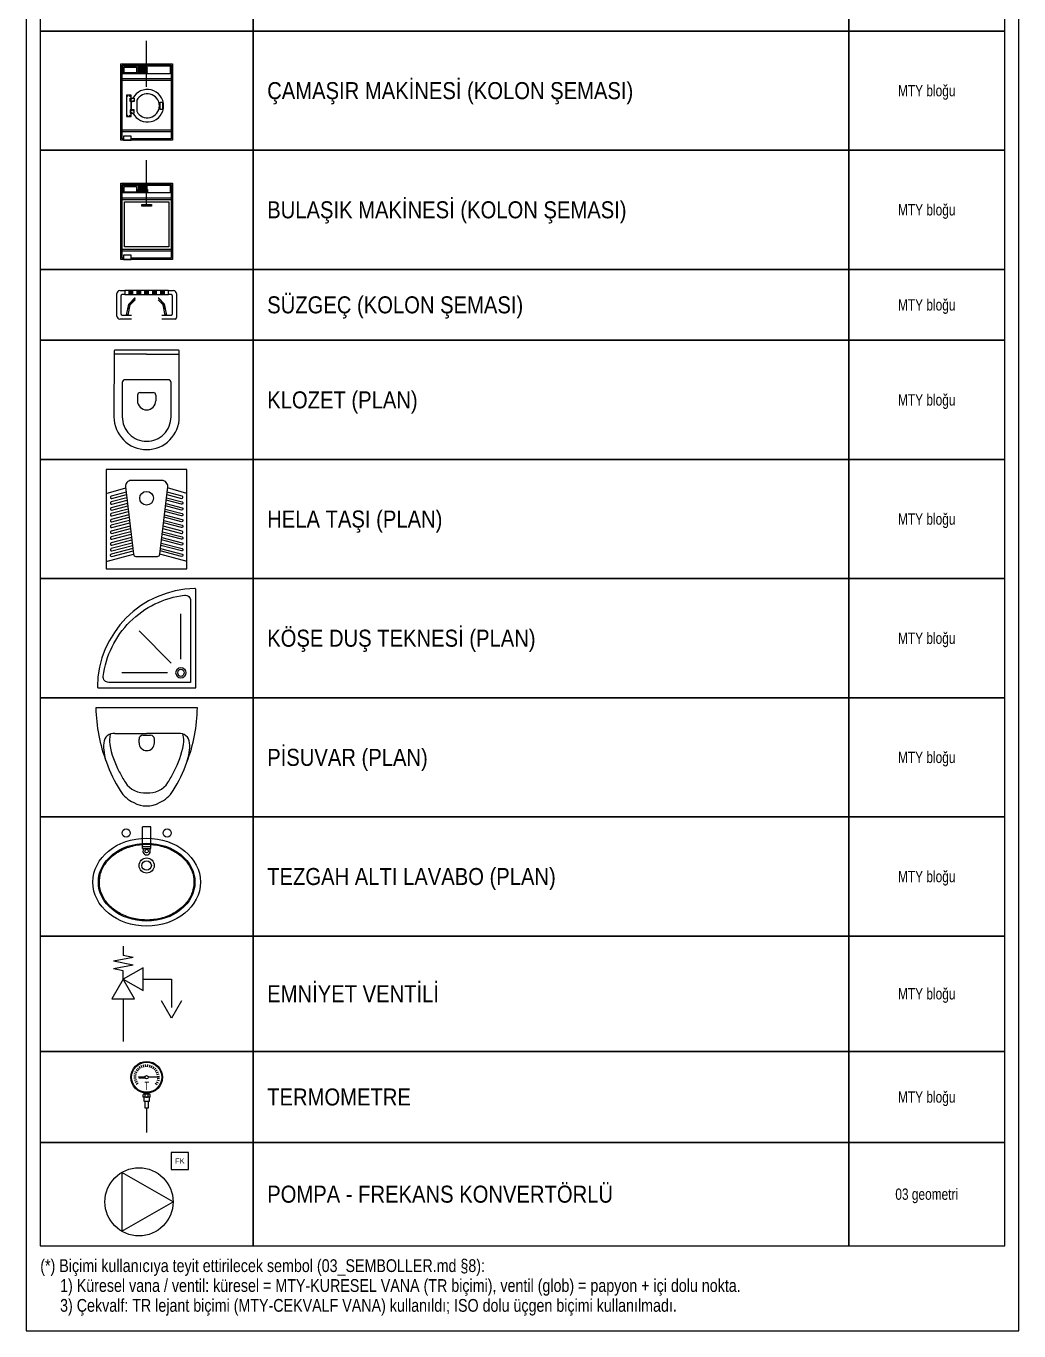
# Model space of a CAD drawing. Header units: centimetres. Extents: x 0 to 3740, y -4063 to 107.
# Drawn here: x 0 to 700, y -4063 to -3143 of the extents above; entities that cross this region are included whole.
import ezdxf
from ezdxf.enums import TextEntityAlignment as Align

# ---------------------------------------------------------------- set-up
doc = ezdxf.new("R2010")
doc.units = ezdxf.units.CM
doc.linetypes.add('SOGUK', pattern=[50, 40, -5, 0, -5])
doc.linetypes.add('SOGUK SU HATTI', pattern=[4.375, 4, -0.15, 0.075, -0.15])
for name, color, linetype in [('MEP-M-TEFRİŞ', 8, 'CONTINUOUS'), ('MTY-SOGUKSU-BORU', 3, 'SOGUK SU HATTI'), ('MTY-TEFRIS', 15, 'Continuous'), ('MTY-TEMIZSU-CAP', 101, 'Continuous'), ('MTY-VANA', 1, 'Continuous'), ('MTY-YUK-BIRIMI', 7, 'Continuous'), ('ROTAS-LEJANT-CERCEVE', 7, 'Continuous'), ('ROTAS-LEJANT-YAZI', 7, 'Continuous'), ('ROTAS-SIHHI-SEMBOL', 5, 'Continuous')]:
    doc.layers.add(name, color=color, linetype=linetype)
doc.layers.add('MTY-PISSU-CAP', color=211, linetype='Continuous', lineweight=0)
doc.styles.add('CAP', font='wturkce.SHX', dxfattribs={"width": 0.65})
doc.styles.add('MTYCAPLT', font='arial.ttf')
doc.styles.add('ROTAS', font='arial.ttf')

# ---------------------------------------------------------------- blocks, each defined once
blk = doc.blocks.new('CAMASIR MAKINASI1 KOLON')
at = {"layer": 'MTY-SOGUKSU-BORU', "linetype": 'SOGUK', "ltscale": 10}
blk.add_line((0, 70), (0, 130), dxfattribs=at)
at = {"layer": 'MTY-TEFRIS', "color": 4}
for p, q in [((-32, 80.7), (32, 80.7)), ((-32, 78.6), (32, 78.6)), ((-32, 13.5), (32, 13.5)), ((-32, 11.4), (32, 11.4))]:
    blk.add_line(p, q, dxfattribs=at)
at = {"layer": 'MTY-TEFRIS', "color": 2}
blk.add_line((-12.9, 52.4), (-12.9, 38), dxfattribs=at)
at = {"layer": 'MTY-TEFRIS', "color": 4}
for points in [[(-33.8, 100), (33.8, 100), (33.8, 0), (-33.8, 0)], [(-20.2, 5.4), (-30.5, 5.4), (-30.5, 0), (-20.2, 0)]]:
    blk.add_lwpolyline(points, close=True, dxfattribs=at)
blk.add_lwpolyline([(-30.5, 1.8), (-32, 1.8), (-32, 98.2), (32, 98.2), (32, 1.8), (-20.2, 1.8)], dxfattribs=at)
at = {"layer": 'MTY-TEFRIS', "color": 2}
for points in [[(-31.2, 97.3), (31, 97.3), (31, 87.1), (-31.2, 87.1)], [(-29.3, 95.7), (-13.4, 95.7), (-13.4, 88.3), (-29.3, 88.3)], [(-11.6, 95.7), (0.9, 95.7), (0.9, 95.3), (-11.6, 95.3)], [(-11.6, 94.4), (0.9, 94.4), (0.9, 94), (-11.6, 94)], [(-11.6, 93.1), (0.9, 93.1), (0.9, 92.7), (-11.6, 92.7)], [(-11.6, 91.8), (0.9, 91.8), (0.9, 91.4), (-11.6, 91.4)], [(-11.6, 90.5), (0.9, 90.5), (0.9, 90), (-11.6, 90)], [(-11.6, 89.2), (0.9, 89.2), (0.9, 88.7), (-11.6, 88.7)], [(-21.4, 55), (-16.5, 55), (-16.5, 50.6), (-21.4, 50.6)], [(-21.4, 35.4), (-16.5, 35.4), (-16.5, 39.8), (-21.4, 39.8)], [(17.6, 50.1), (20.6, 50.1), (20.6, 40.4), (17.6, 40.4)]]:
    blk.add_lwpolyline(points, close=True, dxfattribs=at)
for points in [[(-20.4, 55), (-20.4, 59.1), (-26.4, 59.1), (-26.4, 31.2), (-20.4, 31.2), (-20.4, 35.4)], [(-20.4, 39.8), (-20.4, 50.6)]]:
    blk.add_lwpolyline(points, dxfattribs=at)
for centre in [(-25.4, 57.9), (-21.5, 57.9), (-20.4, 54.1), (-20.4, 51.5), (-17.4, 51.5), (-20.4, 38.9), (-20.4, 36.3), (-17.4, 38.9), (-25.4, 32.4), (-21.5, 32.4)]:
    blk.add_circle(centre, 0.522, dxfattribs=at)
for radius, start, end in [(21.3, 207.3772, 152.6228), (15.7, 207.3772, 152.6228), (21.3, 165.3815, 194.6185)]:
    blk.add_arc((1, 45.2), radius, start, end, dxfattribs=at)
at = {"layer": 'MTY-PISSU-CAP', "lineweight": -3, "ltscale": 100, "style": 'CAP', "width": 0.65}
blk.add_attdef('PSCP', text='', height=10, dxfattribs=at).set_placement((0, -10), align=Align.MIDDLE_LEFT)
at = {"layer": 'MTY-TEMIZSU-CAP', "color": 101, "style": 'CAP', "width": 0.65}
blk.add_attdef('SOCP', text='', height=10, dxfattribs=at).set_placement((-3.3, 71.5), align=Align.MIDDLE_RIGHT)
at = {"layer": 'MTY-YUK-BIRIMI', "color": 101, "style": 'CAP', "width": 0.65}
blk.add_attdef('SO', text='', height=10, dxfattribs=at).set_placement((2.5, 71.5), align=Align.MIDDLE_LEFT)
at = {"layer": 'MTY-YUK-BIRIMI', "color": 211, "lineweight": -3, "ltscale": 100, "style": 'CAP', "width": 0.65}
blk.add_attdef('PS', text='', height=10, dxfattribs=at).set_placement((0, 5), align=Align.MIDDLE_LEFT)
blk = doc.blocks.new('BULASIK MAKINASI1 KOLON')
at = {"layer": 'MTY-SOGUKSU-BORU', "linetype": 'SOGUK', "ltscale": 10}
blk.add_line((0, 70), (0, 130), dxfattribs=at)
at = {"layer": 'MTY-TEFRIS', "color": 4}
for p, q in [((-32, 80.7), (32, 80.7)), ((-32, 78.6), (32, 78.6)), ((-32, 13.5), (32, 13.5)), ((-32, 11.4), (32, 11.4))]:
    blk.add_line(p, q, dxfattribs=at)
for points in [[(-33.8, 100), (33.8, 100), (33.8, 0), (-33.8, 0)], [(-20.3, 5.4), (-30.5, 5.4), (-30.5, 0), (-20.3, 0)]]:
    blk.add_lwpolyline(points, close=True, dxfattribs=at)
blk.add_lwpolyline([(-30.5, 1.8), (-32, 1.8), (-32, 98.2), (32, 98.2), (32, 1.8), (-20.3, 1.8)], dxfattribs=at)
at = {"layer": 'MTY-TEFRIS', "color": 2}
for points in [[(-31.2, 97.3), (31, 97.3), (31, 87.1), (-31.2, 87.1)], [(-29.3, 95.7), (-13.4, 95.7), (-13.4, 88.3), (-29.3, 88.3)], [(-11.6, 95.7), (0.9, 95.7), (0.9, 95.3), (-11.6, 95.3)], [(-11.6, 94.4), (0.9, 94.4), (0.9, 94), (-11.6, 94)], [(-11.6, 93.1), (0.9, 93.1), (0.9, 92.7), (-11.6, 92.7)], [(-11.6, 91.8), (0.9, 91.8), (0.9, 91.4), (-11.6, 91.4)], [(-11.6, 90.5), (0.9, 90.5), (0.9, 90), (-11.6, 90)], [(-11.6, 89.2), (0.9, 89.2), (0.9, 88.7), (-11.6, 88.7)], [(-29, 75.6), (29, 75.6), (29, 16.5), (-29, 16.5)], [(-6.5, 72), (6.5, 72), (6.5, 69.9), (-6.5, 69.9)]]:
    blk.add_lwpolyline(points, close=True, dxfattribs=at)
at = {"layer": 'MTY-PISSU-CAP', "lineweight": -3, "ltscale": 100, "style": 'CAP', "width": 0.65}
blk.add_attdef('PSCP', text='', height=10, dxfattribs=at).set_placement((0, -10), align=Align.MIDDLE_LEFT)
at = {"layer": 'MTY-TEMIZSU-CAP', "color": 101, "style": 'CAP', "width": 0.65}
blk.add_attdef('SOCP', text='', height=10, dxfattribs=at).set_placement((-3.2, 63.4), align=Align.MIDDLE_RIGHT)
at = {"layer": 'MTY-YUK-BIRIMI', "color": 101, "style": 'CAP', "width": 0.65}
blk.add_attdef('SO', text='', height=10, dxfattribs=at).set_placement((2.5, 63.4), align=Align.MIDDLE_LEFT)
at = {"layer": 'MTY-YUK-BIRIMI', "color": 211, "lineweight": -3, "ltscale": 100, "style": 'CAP', "width": 0.65}
blk.add_attdef('PS', text='', height=10, dxfattribs=at).set_placement((0, 5), align=Align.MIDDLE_LEFT)
blk = doc.blocks.new('SUZGEC1 KOLON')
at = {"layer": 'MTY-TEFRIS', "color": 2}
for p, q in [((-9.5, 0), (-7.7, 0)), ((-7.7, 0), (-7.7, -1.4)), ((7.7, 0), (-7.7, 0)), ((-7.7, 0), (-7.7, -1.4)), ((-4.9, 0), (-6.3, 0)), ((-6.3, 0), (-6.3, -1.4)), ((-4.9, -1.12), (-6.02, 0)), ((-4.9, -0.37), (-5.27, 0)), ((-4.9, -0.13), (-5.03, 0)), ((-4.9, -1.4), (-4.9, 0)), ((-2.1, 0), (-3.5, 0)), ((-3.5, 0), (-3.5, -1.4)), ((-2.1, -1.12), (-3.22, 0)), ((-2.1, -0.37), (-2.47, 0)), ((-2.1, -0.13), (-2.23, 0)), ((-2.1, -1.4), (-2.1, 0)), ((0.7, 0), (-0.7, 0)), ((-0.7, 0), (-0.7, -1.4)), ((0.7, -1.36), (-0.66, 0)), ((0.7, -1.12), (-0.42, 0)), ((0.7, -0.62), (0.08, 0)), ((0.7, -0.37), (0.33, 0)), ((0.7, -0.13), (0.57, 0)), ((0.7, -1.4), (0.7, 0)), ((3.5, 0), (2.1, 0)), ((2.1, 0), (2.1, -1.4)), ((3.5, -1.36), (2.14, 0)), ((3.5, -1.12), (2.38, 0)), ((3.5, -0.62), (2.88, 0)), ((3.5, -0.37), (3.13, 0)), ((3.5, -0.13), (3.37, 0)), ((3.5, -1.4), (3.5, 0)), ((6.3, 0), (4.9, 0)), ((4.9, 0), (4.9, -1.4)), ((6.3, -1.36), (4.94, 0)), ((6.3, -1.12), (5.18, 0)), ((6.3, -0.62), (5.68, 0)), ((6.3, -0.37), (5.93, 0)), ((6.3, -0.13), (6.17, 0)), ((6.3, -1.4), (6.3, 0)), ((7.7, -1.4), (7.7, 0)), ((7.7, 0), (9.5, 0)), ((7.7, -1.4), (7.7, 0)), ((-10.5, -9), (-10.5, -1)), ((-9.1, -1.9), (-9.1, -8.1)), ((-7.7, -1.4), (-8.6, -1.4)), ((-7.7, -1.4), (7.7, -1.4)), ((-5.11, -1.4), (-6.3, -0.21)), ((-5.36, -1.4), (-6.3, -0.46)), ((-5.61, -1.4), (-6.3, -0.71)), ((-5.85, -1.4), (-6.3, -0.95)), ((-6.1, -1.4), (-6.3, -1.2)), ((-6.3, -1.4), (-4.9, -1.4)), ((-6.3, -4.75), (-4.25, -2.7)), ((-4.9, -1.36), (-6.26, 0)), ((-5.71, -4.87), (-6.07, -4.52)), ((-5.62, -4.78), (-5.98, -4.43)), ((-5.54, -4.69), (-5.89, -4.34)), ((-5.84, -5), (-4.04, -3.2)), ((-5.45, -4.6), (-5.8, -4.25)), ((-4.9, -0.87), (-5.77, 0)), ((-5.36, -4.52), (-5.71, -4.16)), ((-5.27, -4.43), (-5.62, -4.07)), ((-5.18, -4.34), (-5.54, -3.99)), ((-4.9, -0.62), (-5.52, 0)), ((-5.09, -4.25), (-5.45, -3.9)), ((-5.01, -4.16), (-5.36, -3.81)), ((-4.92, -4.07), (-5.27, -3.72)), ((-4.83, -3.99), (-5.18, -3.63)), ((-4.74, -3.9), (-5.09, -3.54)), ((-4.65, -3.81), (-5.01, -3.46)), ((-4.56, -3.72), (-4.92, -3.37)), ((-4.48, -3.63), (-4.83, -3.28)), ((-4.39, -3.54), (-4.74, -3.19)), ((-4.3, -3.46), (-4.65, -3.1)), ((-4.21, -3.37), (-4.56, -3.01)), ((-4.12, -3.28), (-4.48, -2.93)), ((-4.04, -3.18), (-4.39, -2.84)), ((-4.04, -3), (-4.3, -2.75)), ((-4.04, -2.7), (-4.25, -2.7)), ((-4.04, -2.83), (-4.17, -2.7)), ((-2.31, -1.4), (-3.5, -0.21)), ((-2.56, -1.4), (-3.5, -0.46)), ((-2.81, -1.4), (-3.5, -0.71)), ((-3.05, -1.4), (-3.5, -0.95)), ((-3.3, -1.4), (-3.5, -1.2)), ((-3.5, -1.4), (-2.1, -1.4)), ((-2.1, -1.36), (-3.46, 0)), ((-2.1, -0.87), (-2.97, 0)), ((-2.1, -0.62), (-2.72, 0)), ((0.49, -1.4), (-0.7, -0.21)), ((0.24, -1.4), (-0.7, -0.46)), ((-0.01, -1.4), (-0.7, -0.71)), ((-0.25, -1.4), (-0.7, -0.95)), ((-0.5, -1.4), (-0.7, -1.2)), ((-0.7, -1.4), (0.7, -1.4)), ((0.7, -0.87), (-0.17, 0)), ((3.29, -1.4), (2.1, -0.21)), ((3.04, -1.4), (2.1, -0.46)), ((2.79, -1.4), (2.1, -0.71)), ((2.55, -1.4), (2.1, -0.95)), ((2.3, -1.4), (2.1, -1.2)), ((2.1, -1.4), (3.5, -1.4)), ((3.5, -0.87), (2.63, 0)), ((4.25, -2.7), (4.05, -2.7)), ((4.05, -3.2), (4.05, -3.2)), ((5.85, -5), (4.05, -3.2)), ((6.33, -4.9), (4.14, -2.7)), ((6.31, -4.75), (4.25, -2.7)), ((6.09, -1.4), (4.9, -0.21)), ((5.84, -1.4), (4.9, -0.46)), ((5.59, -1.4), (4.9, -0.71)), ((5.35, -1.4), (4.9, -0.95)), ((5.1, -1.4), (4.9, -1.2)), ((4.9, -1.4), (6.3, -1.4)), ((6.38, -5.12), (5.3, -4.04)), ((6.42, -5.34), (5.3, -4.21)), ((6.47, -5.56), (5.3, -4.39)), ((6.3, -0.87), (5.43, 0)), ((8.6, -1.4), (7.7, -1.4)), ((9.1, -8.1), (9.1, -1.9)), ((10.5, -1), (10.5, -9.5)), ((-8.6, -8.6), (-5.3, -8.6)), ((-7.08, -8.6), (-6.3, -4.75)), ((-6.93, -8.6), (-7.06, -8.48)), ((-7.03, -8.35), (-6.52, -8.35)), ((-6.76, -8.6), (-7.01, -8.35)), ((-6.58, -8.6), (-6.83, -8.35)), ((-6.54, -8.46), (-6.65, -8.35)), ((-6.59, -6.29), (-6.61, -6.27)), ((-6.61, -6.29), (-6.1, -6.29)), ((-6.41, -6.29), (-6.58, -6.12)), ((-6.57, -8.6), (-5.84, -5)), ((-6.24, -6.29), (-6.55, -5.98)), ((-6.1, -6.25), (-6.52, -5.83)), ((-6.07, -6.11), (-6.49, -5.68)), ((-6.04, -5.96), (-6.46, -5.54)), ((-6.01, -5.81), (-6.43, -5.39)), ((-5.98, -5.67), (-6.4, -5.24)), ((-5.95, -5.52), (-6.37, -5.09)), ((-5.92, -5.37), (-6.34, -4.95)), ((-5.89, -5.22), (-6.31, -4.8)), ((-5.86, -5.08), (-6.24, -4.69)), ((-5.8, -4.96), (-6.16, -4.6)), ((5.3, -8.6), (8.6, -8.6)), ((6.57, -8.6), (5.85, -5)), ((6.51, -5.78), (5.87, -5.14)), ((6.56, -6), (5.92, -5.37)), ((6.6, -6.23), (5.96, -5.59)), ((6.49, -6.29), (6.01, -5.81)), ((6.31, -6.29), (6.05, -6.03)), ((6.14, -6.29), (6.1, -6.25)), ((6.62, -6.29), (6.11, -6.29)), ((7.08, -8.6), (6.31, -4.75)), ((7.03, -8.35), (6.52, -8.35)), ((6.68, -8.6), (6.55, -8.47)), ((6.86, -8.6), (6.61, -8.35)), ((7.03, -8.6), (6.78, -8.35)), ((7.05, -8.44), (6.96, -8.35)), ((-5.3, -10), (-9.5, -10)), ((10, -10), (5.3, -10))]:
    blk.add_line(p, q, dxfattribs=at)
for centre, radius, start, end in [((-9.5, -1), 1, 90, 180), ((-8.6, -1.9), 0.5, 90, 180), ((8.6, -1.9), 0.5, 0, 90), ((9.5, -1), 1, 0, 90), ((-9.5, -9), 1, 180, 270), ((-8.6, -8.1), 0.5, 180, 270), ((8.6, -8.1), 0.5, 270, 0), ((10, -9.5), 0.5, 270, 0)]:
    blk.add_arc(centre, radius, start, end, dxfattribs=at)
at = {"layer": 'MTY-PISSU-CAP', "lineweight": -3, "ltscale": 100, "style": 'CAP', "width": 0.65}
blk.add_attdef('PSCP', text='', height=10, dxfattribs=at).set_placement((0, -10), align=Align.MIDDLE_LEFT)
at = {"layer": 'MTY-YUK-BIRIMI', "color": 211, "lineweight": -3, "ltscale": 100, "style": 'CAP', "width": 0.65}
blk.add_attdef('PS', text='', height=10, dxfattribs=at).set_placement((0, 5), align=Align.MIDDLE_LEFT)
blk = doc.blocks.new('std_klozet_plan0')
at = {"layer": 'MEP-M-TEFRİŞ'}
for p, q in [((0, -2.17), (-17.75, -2.17)), ((0, -2.17), (17.75, -2.17)), ((-13.26, -17.52), (-13.27, -36.25)), ((0, -16.02), (-11.76, -16.02)), ((11.76, -16.02), (0, -16.02)), ((13.27, -36.25), (13.26, -17.52)), ((-4.99, -24.46), (-4.99, -27.44)), ((-3.5, -22.96), (3.5, -22.96)), ((-3.49, -22.96), (3.49, -22.96, 0)), ((4.99, -24.46), (4.99, -27.44))]:
    blk.add_line(p, q, dxfattribs=at)
blk.add_lwpolyline([(0.02, -54), (0.02, -54, 0.414367), (17.77, -36.24), (17.75, -0.5, 0.414051), (17.25, 0), (0, 0), (-17.25, 0, 0.414051), (-17.75, -0.5), (-17.77, -36.24, 0.414367), (-0.02, -54)], format="xyb", dxfattribs=at)
for centre, radius, start, end in [((-11.76, -17.52), 1.5, 90, 179.97127), ((11.76, -17.52), 1.5, 0.02873, 90), ((-3.49, -24.46, 0), 1.5, 90, 180), ((0, -27.44), 4.99, 180, 0), ((3.49, -24.46), 1.5, 0, 90), ((-0.02, -36.25), 13.25, 179.93991, 225.01478), ((0.02, -36.25), 13.25, 314.98522, 0.06009), ((-0.02, -36.25), 13.25, 225.01478, 270.06137), ((0.02, -36.25), 13.25, 269.93863, 314.98522)]:
    blk.add_arc(centre, radius, start, end, dxfattribs=at)
blk = doc.blocks.new('std_klozet_plan')
blk.add_blockref('std_klozet_plan0', (0, 0))
blk = doc.blocks.new('std_hela-taşı_plan0')
at = {"layer": 'MEP-M-TEFRİŞ'}
for p, q in [((-25, -25.03), (-12.98, -21.32)), ((25, -25.03), (12.98, -21.32)), ((-25, -66.96), (-8.15, -62.6)), ((25.02, -66.97), (8.09, -62.58))]:
    blk.add_line(p, q, dxfattribs=at)
blk.add_lwpolyline([(25, -10), (-25, -10), (-25, -71.5), (25, -71.5)], close=True, dxfattribs=at)
for points in [[(-12.66, -24.12), (-21.94, -26.52, 1), (-21.56, -27.97), (-12.48, -25.62)], [(12.45, -25.61), (21.56, -27.97, 1), (21.94, -26.52), (12.62, -24.11)], [(-12.25, -27.62), (-21.94, -30.13, 1), (-21.56, -31.59), (-12.07, -29.13)], [(-11.83, -31.13), (-21.94, -33.75, 1), (-21.56, -35.2), (-11.66, -32.64)], [(11.8, -31.12), (21.94, -33.75, -1), (21.56, -35.2), (11.62, -32.63)], [(12.21, -27.62), (21.94, -30.13, -1), (21.56, -31.59), (12.03, -29.12)], [(-11.42, -34.64), (-21.94, -37.37, 1), (-21.56, -38.82), (-11.25, -36.15)], [(-11.01, -38.15), (-21.94, -40.98, 1), (-21.56, -42.43), (-10.84, -39.66)], [(10.98, -38.14), (21.94, -40.98, -1), (21.56, -42.43), (10.8, -39.65)], [(11.39, -34.63), (21.94, -37.37, -1), (21.56, -38.82), (11.21, -36.14)], [(-10.6, -41.66), (-21.94, -44.6, 1), (-21.56, -46.05), (-10.43, -43.16)], [(-10.19, -45.17), (-21.94, -48.21, 1), (-21.56, -49.66), (-10.02, -46.67)], [(9.98, -46.67), (21.56, -49.66, 1), (21.94, -48.21), (10.16, -45.16)], [(10.57, -41.65), (21.94, -44.6, -1), (21.56, -46.05), (10.39, -43.16)], [(-9.78, -48.68), (-21.94, -51.83, 1), (-21.56, -53.28), (-9.61, -50.18)], [(-9.37, -52.19), (-21.94, -55.44, 1), (-21.56, -56.89), (-9.19, -53.69)], [(-8.96, -55.7), (-21.94, -59.06, 1), (-21.56, -60.51), (-8.78, -57.2)], [(8.93, -55.69), (21.94, -59.06, -1), (21.56, -60.51), (8.75, -57.19)], [(9.34, -52.18), (21.94, -55.44, -1), (21.56, -56.89), (9.16, -53.68)], [(9.75, -48.67), (21.94, -51.83, -1), (21.56, -53.28), (9.57, -50.17)], [(-8.58, -58.96), (-21.96, -62.42, 1), (-21.59, -63.87), (-8.4, -60.46)], [(8.58, -58.96), (21.96, -62.42, -1), (21.59, -63.87), (8.4, -60.46)]]:
    blk.add_lwpolyline(points, format="xyb", dxfattribs=at)
blk.add_lwpolyline([(-9.57, -16.9, 0.44876), (-13.04, -20.81), (-8.16, -62.57, 0.380491), (-6.67, -63.9), (6.67, -63.9, 0.380491), (8.16, -62.57), (13.04, -20.81, 0.44876), (9.57, -16.9)], format="xyb", close=True, dxfattribs=at)
blk.add_circle((0, -27.9), 4.25, dxfattribs=at)
blk = doc.blocks.new('std_hela-taşı_plan')
blk.add_blockref('std_hela-taşı_plan0', (0, 0))
blk = doc.blocks.new('std_köşe-duş-teknesi_plan0')
at = {"layer": 'MEP-M-TEFRİŞ'}
for p, q in [((-14, 26.4), (-14, 68.3)), ((-22.8, 22.8), (-52.3, 52.5)), ((-26.4, 14), (-68.3, 14))]:
    blk.add_line(p, q, dxfattribs=at)
for points in [[(0, 90.6, 0.417508), (-1, 91.6, 0.404725), (-91, 1, 0.417508), (-90, 0), (0, 0)], [(-5, 80.5), (-5, 5), (-80.5, 5, -0.450894), (-85.5, 10.6, -0.166978), (-60.9, 60.9, -0.166978), (-10.6, 85.5, -0.450894)]]:
    blk.add_lwpolyline(points, format="xyb", close=True, dxfattribs=at)
for radius in [4.75, 4.75, 3.1]:
    blk.add_arc((-14, 14), radius, 135, 315, dxfattribs=at)
at = {"layer": 'MEP-M-TEFRİŞ', "extrusion": (0, 0, -1)}
for radius in [4.75, 4.75, 3.1]:
    blk.add_arc((14, 14), radius, 45, 225, dxfattribs=at)
blk = doc.blocks.new('std_köşe-duş-teknesi_plan')
blk.add_blockref('std_köşe-duş-teknesi_plan0', (0, 0))
blk = doc.blocks.new('std_pisuvar-1_plan0')
at = {"layer": 'MEP-M-TEFRİŞ'}
for p, q in [((-12.33, -10.01), (0, -10.01)), ((12.33, -10.01), (0, -10.01)), ((-2.97, -13.7), (-2.97, -12.2)), ((-1.47, -10.7), (1.53, -10.7)), ((3.03, -13.7), (3.03, -12.2))]:
    blk.add_line(p, q, dxfattribs=at)
blk.add_lwpolyline([(0, 0), (-19.75, 0, 0.090188), (-15.66, -21.15, 0.052733), (-10.32, -32.27, 0.150256), (-5.03, -36.92, 0.255093), (5.03, -36.92, 0.150256), (10.32, -32.27, 0.052733), (15.66, -21.15, 0.090188), (19.75, 0)], format="xyb", close=True, dxfattribs=at)
for centre, radius, start, end in [((-12.77, -13.93), 3.94, 83.5556, 176.5846), ((12.77, -13.93), 3.94, 3.4154, 96.4444), ((1.56, -14.92), 18.31, 176.1501, 199.9016), ((-6.52, -12.71), 7.98, 162.6637, 191.578), ((19.62, -8.41), 34.47, 189.856, 208.6524), ((-1.47, -12.2), 1.5, 90, 180), ((0.03, -13.7), 3, 180, 0), ((1.53, -12.2), 1.5, 0, 90), ((-19.62, -8.41), 34.47, 331.3476, 350.144), ((6.52, -12.71), 7.98, 348.422, 17.3363), ((-1.56, -14.92), 18.31, 340.0984, 3.8499), ((47.23, 4.81), 65.06, 207.2122, 211.4214), ((-47.23, 4.81), 65.06, 328.5786, 332.7878), ((-0.74, -24.01), 9.11, 214.0275, 274.6304), ((0.74, -24.01), 9.11, 265.3696, 325.9725)]:
    blk.add_arc(centre, radius, start, end, dxfattribs=at)
blk = doc.blocks.new('std_pisuvar-1_plan')
blk.add_blockref('std_pisuvar-1_plan0', (0, 0))
blk = doc.blocks.new('std_tezgah-altı-lavabo-1_plan0')
at = {"layer": 'MEP-M-TEFRİŞ'}
for p, q in [((2, -4), (-2, -4)), ((-2, -14.53), (-2, -4)), ((2, -14.53), (2, -4)), ((-2, -13.53), (2, -13.53)), ((-2, -14.53), (2, -14.53))]:
    blk.add_line(p, q, dxfattribs=at)
for centre, radius in [((-10, -7), 2), ((10, -7), 2), ((0, -15.86), 0.9), ((0, -22.9), 3.7), ((0, -22.9), 2.3)]:
    blk.add_circle(centre, radius, dxfattribs=at)
blk.add_arc((0, -15.86), 1.8, 132.31584, 47.68416, dxfattribs=at)
for major_axis, ratio in [((26.3, 0), 0.81749), ((23.6, 0), 0.805085)]:
    blk.add_ellipse((0, -31), major_axis=major_axis, ratio=ratio, dxfattribs=at)
blk.add_open_spline([(23.1, -31), (23.1, -29.82), (22.96, -28.64), (22.23, -25.64), (21.43, -23.85), (19.19, -20.54), (17.75, -19.02), (14.36, -16.39), (12.41, -15.29), (8.18, -13.6), (5.9, -13.01), (1.23, -12.43), (-1.17, -12.43), (-5.85, -13), (-8.13, -13.58), (-12.36, -15.26), (-14.32, -16.36), (-17.72, -18.98), (-19.16, -20.5), (-21.41, -23.81), (-22.21, -25.59), (-23.12, -29.28), (-23.22, -31.17), (-22.7, -34.9), (-22.09, -36.73), (-20.19, -40.17), (-18.92, -41.78), (-15.81, -44.62), (-13.98, -45.85), (-9.93, -47.81), (-7.72, -48.54), (-3.12, -49.43), (-0.74, -49.59), (3.98, -49.32), (6.32, -48.9), (10.71, -47.5), (12.77, -46.53), (16.43, -44.14), (18.03, -42.72), (20.61, -39.57), (21.59, -37.83), (22.81, -34.39), (23.1, -32.7), (23.1, -31)], degree=3, knots=[0, 0, 0, 0, 0.192692, 0.192692, 0.498669, 0.498669, 0.804645, 0.804645, 1.110622, 1.110622, 1.416599, 1.416599, 1.722576, 1.722576, 2.028552, 2.028552, 2.334529, 2.334529, 2.640506, 2.640506, 2.946483, 2.946483, 3.252459, 3.252459, 3.558436, 3.558436, 3.864413, 3.864413, 4.17039, 4.17039, 4.476366, 4.476366, 4.782343, 4.782343, 5.08832, 5.08832, 5.394297, 5.394297, 5.700273, 5.700273, 6.00625, 6.00625, 6.283185, 6.283185, 6.283185, 6.283185], dxfattribs=at)
blk = doc.blocks.new('std_tezgah-altı-lavabo-1_plan')
blk.add_blockref('std_tezgah-altı-lavabo-1_plan0', (0, 0))
blk = doc.blocks.new('MTY-EMNİYET VENTİLİ')
at = {"layer": 'MTY-VANA'}
for p, q in [((0, 33.66), (0, 30.31)), ((3.49, 29.64), (-3.49, 28.3)), ((3.49, 26.96), (-3.49, 28.3)), ((3.49, 29.64), (0, 30.31)), ((3.49, 26.96), (-3.49, 25.62)), ((0, 24.95), (-3.49, 25.62)), ((7, 26), (0, 22)), ((0, 22), (0, 24.95)), ((7, 18), (7, 26)), ((0, 22), (-4, 15)), ((0, 22), (7, 18)), ((4, 15), (0, 22)), ((7, 22), (17, 22)), ((17, 22), (17, 12)), ((-4, 15), (4, 15)), ((0, 15), (0, 0)), ((17, 8.27), (13.5, 14.33)), ((20.5, 14.33), (17, 8.27))]:
    blk.add_line(p, q, dxfattribs=at)
at = {"layer": 'MTY-VANA', "style": 'MTYCAPLT', "width": 0.65}
blk.add_attdef('CAP', text='', height=10, rotation=358.601, dxfattribs=at).set_placement((0.8, 6.14), align=Align.CENTER)
blk = doc.blocks.new('MTY-TERMOMETRE')
at = {"layer": 'MTY-VANA', "color": 1}
for p, q in [((-2.09, 22.55), (-2.57, 23.24)), ((-1.53, 22.87), (-1.89, 23.64)), ((-0.92, 23.09), (-1.14, 23.9)), ((-0.29, 23.19), (-0.36, 24.04)), ((0.36, 23.19), (0.43, 24.04)), ((0.99, 23.08), (1.21, 23.9)), ((1.59, 22.86), (1.95, 23.62)), ((2.15, 22.53), (2.64, 23.23)), ((-3.66, 19.21), (-4.51, 19.13)), ((-3.66, 19.85), (-4.5, 19.92)), ((-3.55, 18.57), (-4.37, 18.35)), ((-3.54, 20.48), (-4.36, 20.7)), ((-3.32, 21.09), (-4.09, 21.45)), ((-3, 21.64), (-3.69, 22.13)), ((-2.58, 22.14), (-3.18, 22.73)), ((-2.68, 19.72), (-0.55, 19.67)), ((-2.68, 19.72), (-2.68, 19.3)), ((-2.68, 19.3), (-0.57, 19.36)), ((4.53, 19.49), (0.55, 19.64)), ((4.53, 19.49), (0.56, 19.39)), ((2.64, 22.12), (3.24, 22.72)), ((3.05, 21.62), (3.75, 22.11)), ((3.37, 21.06), (4.14, 21.42)), ((3.58, 18.55), (4.4, 18.33)), ((3.59, 20.46), (4.41, 20.68)), ((3.7, 19.82), (4.55, 19.9)), ((3.7, 19.18), (4.54, 19.11)), ((-3.33, 17.97), (-4.1, 17.61)), ((-3.01, 17.41), (-3.71, 16.92)), ((-0.7, 13.54), (-0.7, 13.98)), ((0.7, 13.54), (0.7, 13.97)), ((3.04, 17.38), (3.73, 16.9)), ((3.36, 17.94), (4.13, 17.58)), ((-1.19, 12.49), (-1.19, 13.43)), ((1.22, 12.49), (-1.19, 12.49)), ((-0.87, 10.92), (-0.87, 12.49)), ((0.87, 10.92), (-0.87, 10.92)), ((0.89, 13.54), (-0.85, 13.53)), ((-0.52, 12.6), (-0.52, 13.43)), ((-0.52, 8.58), (-0.52, 10.92)), ((0.52, 10.92), (0.52, 8.58)), ((0.56, 12.61), (0.56, 13.42)), ((0.87, 12.49), (0.87, 10.92)), ((1.22, 12.49), (1.22, 13.43)), ((0.52, 8.58), (-0.52, 8.58)), ((0, 8.58), (0, 0))]:
    blk.add_line(p, q, dxfattribs=at)
for centre, radius in [((0.02, 19.51), 5.58), ((0.02, 19.51), 5.3), ((-0.01, 19.49), 0.576)]:
    blk.add_circle(centre, radius, dxfattribs=at)
for centre, radius, start, end in [((-0.85, 12.96), 0.576, 54.6994, 125.3066), ((-0.85, 13.07), 0.576, 234.694, 305.3013), ((0.02, 12.21), 1.33, 65.9035, 113.6507), ((0.02, 13.82), 1.33, 246.3499, 294.0971), ((0.89, 12.96), 0.576, 54.6934, 125.3006), ((0.89, 13.08), 0.576, 234.7001, 305.3073)]:
    blk.add_arc(centre, radius, start, end, dxfattribs=at)
at = {"layer": 'MTY-VANA', "style": 'MTYCAPLT', "width": 0.65}
blk.add_text('T', height=3, dxfattribs=at).set_placement((0.05, 14.97, 0), align=Align.CENTER)
blk.add_attdef('CAP', text='', height=1, rotation=270, dxfattribs=at).set_placement((0, 0), align=Align.CENTER)
blk = doc.blocks.new('ROTAS-POMPA-FK')
for points in [[(11.4, 11.4), (17.4, 11.4), (17.4, 17.4), (11.4, 17.4)], [(12, 0), (-6, 10.39), (-6, -10.39)]]:
    blk.add_lwpolyline(points, close=True)
blk.add_circle((0, 0), 12)
at = {"style": 'ROTAS'}
blk.add_text('FK', height=1.92, dxfattribs=at).set_placement((14.4, 14.4), align=Align.MIDDLE_CENTER)
blk.add_attdef('NO', text='', height=6, dxfattribs=at).set_placement((0, 22), align=Align.BOTTOM_CENTER)

msp = doc.modelspace()

# ---------------------------------------------------------------- linework, layer by layer
at = {"layer": 'ROTAS-LEJANT-CERCEVE'}
for points in [[(0, -4062.78), (700, -4062.78), (700, -80), (0, -80)], [(10, -3146.46), (160, -3146.46), (160, -3062.46), (10, -3062.46)], [(160, -3146.46), (580, -3146.46), (580, -3062.46), (160, -3062.46)], [(580, -3146.46), (690, -3146.46), (690, -3062.46), (580, -3062.46)], [(10, -3230.46), (160, -3230.46), (160, -3146.46), (10, -3146.46)], [(160, -3230.46), (580, -3230.46), (580, -3146.46), (160, -3146.46)], [(580, -3230.46), (690, -3230.46), (690, -3146.46), (580, -3146.46)], [(10, -3314.46), (160, -3314.46), (160, -3230.46), (10, -3230.46)], [(160, -3314.46), (580, -3314.46), (580, -3230.46), (160, -3230.46)], [(580, -3314.46), (690, -3314.46), (690, -3230.46), (580, -3230.46)], [(10, -3364.46), (160, -3364.46), (160, -3314.46), (10, -3314.46)], [(160, -3364.46), (580, -3364.46), (580, -3314.46), (160, -3314.46)], [(580, -3364.46), (690, -3364.46), (690, -3314.46), (580, -3314.46)], [(10, -3448.46), (160, -3448.46), (160, -3364.46), (10, -3364.46)], [(160, -3448.46), (580, -3448.46), (580, -3364.46), (160, -3364.46)], [(580, -3448.46), (690, -3448.46), (690, -3364.46), (580, -3364.46)], [(10, -3532.46), (160, -3532.46), (160, -3448.46), (10, -3448.46)], [(160, -3532.46), (580, -3532.46), (580, -3448.46), (160, -3448.46)], [(580, -3532.46), (690, -3532.46), (690, -3448.46), (580, -3448.46)], [(10, -3616.46), (160, -3616.46), (160, -3532.46), (10, -3532.46)], [(160, -3616.46), (580, -3616.46), (580, -3532.46), (160, -3532.46)], [(580, -3616.46), (690, -3616.46), (690, -3532.46), (580, -3532.46)], [(10, -3700.46), (160, -3700.46), (160, -3616.46), (10, -3616.46)], [(160, -3700.46), (580, -3700.46), (580, -3616.46), (160, -3616.46)], [(580, -3700.46), (690, -3700.46), (690, -3616.46), (580, -3616.46)], [(10, -3784.46), (160, -3784.46), (160, -3700.46), (10, -3700.46)], [(160, -3784.46), (580, -3784.46), (580, -3700.46), (160, -3700.46)], [(580, -3784.46), (690, -3784.46), (690, -3700.46), (580, -3700.46)], [(10, -3865.79), (160, -3865.79), (160, -3784.46), (10, -3784.46)], [(160, -3865.79), (580, -3865.79), (580, -3784.46), (160, -3784.46)], [(580, -3865.79), (690, -3865.79), (690, -3784.46), (580, -3784.46)], [(10, -3929.98), (160, -3929.98), (160, -3865.79), (10, -3865.79)], [(160, -3929.98), (580, -3929.98), (580, -3865.79), (160, -3865.79)], [(580, -3929.98), (690, -3929.98), (690, -3865.79), (580, -3865.79)], [(10, -4002.78), (160, -4002.78), (160, -3929.98), (10, -3929.98)], [(160, -4002.78), (580, -4002.78), (580, -3929.98), (160, -3929.98)], [(580, -4002.78), (690, -4002.78), (690, -3929.98), (580, -3929.98)]]:
    msp.add_lwpolyline(points, close=True, dxfattribs=at)

# ---------------------------------------------------------------- block references
at = {"layer": 'ROTAS-SIHHI-SEMBOL'}
for name, p, xscale, yscale in [('CAMASIR MAKINASI1 KOLON', (84.99, -3223.46), 0.5384615384615385, 0.5384615384615385), ('BULASIK MAKINASI1 KOLON', (85, -3307.46), 0.5384615384615384, 0.5384615384615384), ('SUZGEC1 KOLON', (85, -3329.46), 2, 2), ('std_klozet_plan', (85, -3371.46), 1.2962962964219633, 1.2962962964219633), ('std_hela-taşı_plan', (84.99, -3444.08), 1.1382113821138211, 1.1382113821138211), ('std_köşe-duş-teknesi_plan', (119.77, -3609.46), 0.764131071312707, 0.764131071312707), ('std_pisuvar-1_plan', (85, -3623.46), 1.8121573389503223, 1.8121573389503223), ('std_tezgah-altı-lavabo-1_plan', (85, -3701.69), 1.4432989718236886, 1.4432989718236886), ('MTY-EMNİYET VENTİLİ', (68.5, -3858.79), 2, 2), ('MTY-TERMOMETRE', (84.96, -3922.98), 2, 2), ('ROTAS-POMPA-FK', (79.6, -3971.78), 2, 2)]:
    msp.add_blockref(name, p, dxfattribs=dict(at, xscale=xscale, yscale=yscale))

# ---------------------------------------------------------------- texts
at = {"layer": 'ROTAS-LEJANT-YAZI', "style": 'ROTAS'}
for s, height, width, p in [('ÇAMAŞIR MAKİNESİ (KOLON ŞEMASI)', 12, 0.85, (170, -3188.46)), ('BULAŞIK MAKİNESİ (KOLON ŞEMASI)', 12, 0.85, (170, -3272.46)), ('SÜZGEÇ (KOLON ŞEMASI)', 12, 0.85, (170, -3339.46)), ('KLOZET (PLAN)', 12, 0.85, (170, -3406.46)), ('HELA TAŞI (PLAN)', 12, 0.85, (170, -3490.46)), ('KÖŞE DUŞ TEKNESİ (PLAN)', 12, 0.85, (170, -3574.46)), ('PİSUVAR (PLAN)', 12, 0.85, (170, -3658.46)), ('TEZGAH ALTI LAVABO (PLAN)', 12, 0.85, (170, -3742.46)), ('EMNİYET VENTİLİ', 12, 0.85, (170, -3825.12)), ('TERMOMETRE', 12, 0.85, (170, -3897.88)), ('POMPA - FREKANS KONVERTÖRLÜ', 12, 0.85, (170, -3966.38)), ('(*) Biçimi kullanıcıya teyit ettirilecek sembol (03_SEMBOLLER.md §8):', 9, 0.8, (10, -4016.78)), ('     1) Küresel vana / ventil: küresel = MTY-KURESEL VANA (TR biçimi), ventil (glob) = papyon + içi dolu nokta.', 9, 0.8, (10, -4030.78)), ('     3) Çekvalf: TR lejant biçimi (MTY-CEKVALF VANA) kullanıldı; ISO dolu üçgen biçimi kullanılmadı.', 9, 0.8, (10, -4044.78))]:
    msp.add_text(s, height=height, dxfattribs=dict(at, width=width)).set_placement(p, align=Align.MIDDLE_LEFT)
at = {"layer": 'ROTAS-LEJANT-YAZI', "style": 'ROTAS', "width": 0.75}
for s, p in [('MTY bloğu', (635, -3188.46)), ('MTY bloğu', (635, -3272.46)), ('MTY bloğu', (635, -3339.46)), ('MTY bloğu', (635, -3406.46)), ('MTY bloğu', (635, -3490.46)), ('MTY bloğu', (635, -3574.46)), ('MTY bloğu', (635, -3658.46)), ('MTY bloğu', (635, -3742.46)), ('MTY bloğu', (635, -3825.12)), ('MTY bloğu', (635, -3897.88)), ('03 geometri', (635, -3966.38))]:
    msp.add_text(s, height=8, dxfattribs=at).set_placement(p, align=Align.MIDDLE_CENTER)

doc.saveas('drawing.dxf')
